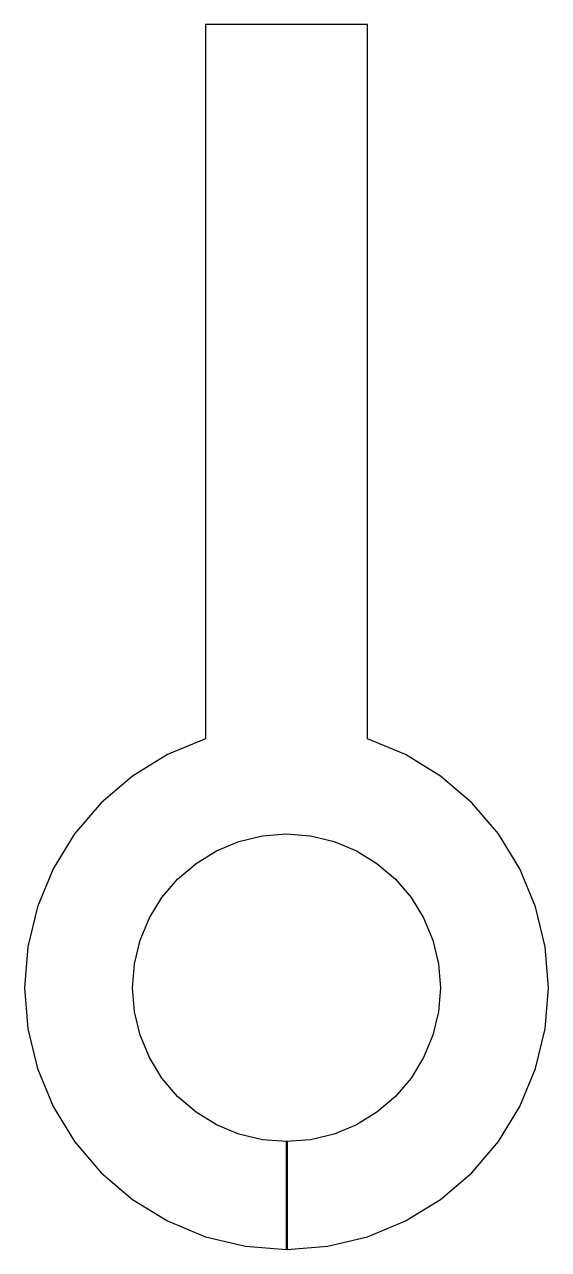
# Model space of a CAD drawing. Header units: metres. Extents: x -4.8 to 4.8, y -4.8 to 17.9.
import ezdxf

# ---------------------------------------------------------------- set-up
doc = ezdxf.new("R2010")
doc.units = ezdxf.units.M

msp = doc.modelspace()

# ---------------------------------------------------------------- linework, layer by layer
for p, q in [((1.5, 17.85), (-1.5, 17.85)), ((-1.5, 17.85), (-1.5, 4.61208)), ((1.5, 4.61208), (1.5, 17.85)), ((-1.5, 4.61208), (-2.20184, 4.32138)), ((2.20184, 4.32138), (1.5, 4.61208)), ((-2.20184, 4.32138), (-2.85075, 3.92372)), ((2.85075, 3.92372), (2.20184, 4.32138)), ((-2.85075, 3.92372), (-3.42946, 3.42946)), ((3.42946, 3.42946), (2.85075, 3.92372)), ((-3.42946, 3.42946), (-3.92372, 2.85075)), ((3.92372, 2.85075), (3.42946, 3.42946)), ((-3.92372, 2.85075), (-4.32138, 2.20184)), ((-0.880692, 2.71051), (-0.445831, 2.81491)), ((-0.445831, 2.81491), (0, 2.84999)), ((0, 2.84999), (0.445831, 2.81491)), ((0.445831, 2.81491), (0.880692, 2.71051)), ((4.32138, 2.20184), (3.92372, 2.85075)), ((-1.67519, 2.30569), (-1.29387, 2.53937)), ((-1.29387, 2.53937), (-0.880692, 2.71051)), ((0.880692, 2.71051), (1.29387, 2.53937)), ((1.29387, 2.53937), (1.67519, 2.30569)), ((-2.01524, 2.01524), (-1.67519, 2.30569)), ((1.67519, 2.30569), (2.01524, 2.01524)), ((-4.32138, 2.20184), (-4.61261, 1.49872)), ((4.61261, 1.49872), (4.32138, 2.20184)), ((-2.30569, 1.67519), (-2.01524, 2.01524)), ((2.01524, 2.01524), (2.30569, 1.67519)), ((-2.53937, 1.29387), (-2.30569, 1.67519)), ((2.30569, 1.67519), (2.53937, 1.29387)), ((-4.61261, 1.49872), (-4.79028, 0.758698)), ((4.79028, 0.758698), (4.61261, 1.49872)), ((-2.71051, 0.880692), (-2.53937, 1.29387)), ((2.53937, 1.29387), (2.71051, 0.880692)), ((-4.79028, 0.758698), (-4.84999, 0)), ((-2.81491, 0.445831), (-2.71051, 0.880692)), ((2.71051, 0.880692), (2.81491, 0.445831)), ((4.84999, 0), (4.79028, 0.758698)), ((-2.84999, 0), (-2.81491, 0.445831)), ((2.81491, 0.445831), (2.84999, 0)), ((-4.84999, 0), (-4.79028, -0.758698)), ((-2.81491, -0.445831), (-2.84999, 0)), ((2.84999, 0), (2.81491, -0.445831)), ((4.79028, -0.758698), (4.84999, 0)), ((-2.71051, -0.880692), (-2.81491, -0.445831)), ((2.81491, -0.445831), (2.71051, -0.880692)), ((-4.79028, -0.758698), (-4.61261, -1.49872)), ((-2.53937, -1.29387), (-2.71051, -0.880692)), ((2.71051, -0.880692), (2.53937, -1.29387)), ((4.61261, -1.49872), (4.79028, -0.758698)), ((-2.30569, -1.67519), (-2.53937, -1.29387)), ((2.53937, -1.29387), (2.30569, -1.67519)), ((-4.61261, -1.49872), (-4.32138, -2.20184)), ((4.32138, -2.20184), (4.61261, -1.49872)), ((-2.01524, -2.01524), (-2.30569, -1.67519)), ((2.30569, -1.67519), (2.01524, -2.01524)), ((-1.67519, -2.30569), (-2.01524, -2.01524)), ((2.01524, -2.01524), (1.67519, -2.30569)), ((-4.32138, -2.20184), (-3.92372, -2.85075)), ((3.92372, -2.85075), (4.32138, -2.20184)), ((-1.29387, -2.53937), (-1.67519, -2.30569)), ((1.67519, -2.30569), (1.29387, -2.53937)), ((-0.880692, -2.71051), (-1.29387, -2.53937)), ((-0.445831, -2.81491), (-0.880692, -2.71051)), ((0.880692, -2.71051), (0.445831, -2.81491)), ((1.29387, -2.53937), (0.880692, -2.71051)), ((-3.92372, -2.85075), (-3.42946, -3.42946)), ((0, -2.84999), (-0.445831, -2.81491)), ((0.445831, -2.81491), (0, -2.84999)), ((0, -2.84999), (0.009995, -2.84999)), ((0, -4.84999), (0, -2.84999)), ((0.009995, -2.84999), (0.009995, -4.8492)), ((3.42946, -3.42946), (3.92372, -2.85075)), ((-3.42946, -3.42946), (-2.85075, -3.92372)), ((2.85075, -3.92372), (3.42946, -3.42946)), ((-2.85075, -3.92372), (-2.20184, -4.32138)), ((2.20184, -4.32138), (2.85075, -3.92372)), ((-2.20184, -4.32138), (-1.49872, -4.61261)), ((1.49872, -4.61261), (2.20184, -4.32138)), ((-1.49872, -4.61261), (-0.758698, -4.79028)), ((0.758698, -4.79028), (1.49872, -4.61261)), ((-0.758698, -4.79028), (0, -4.84999)), ((0.009995, -4.8492), (0.758698, -4.79028))]:
    msp.add_line(p, q)

doc.saveas('drawing.dxf')
